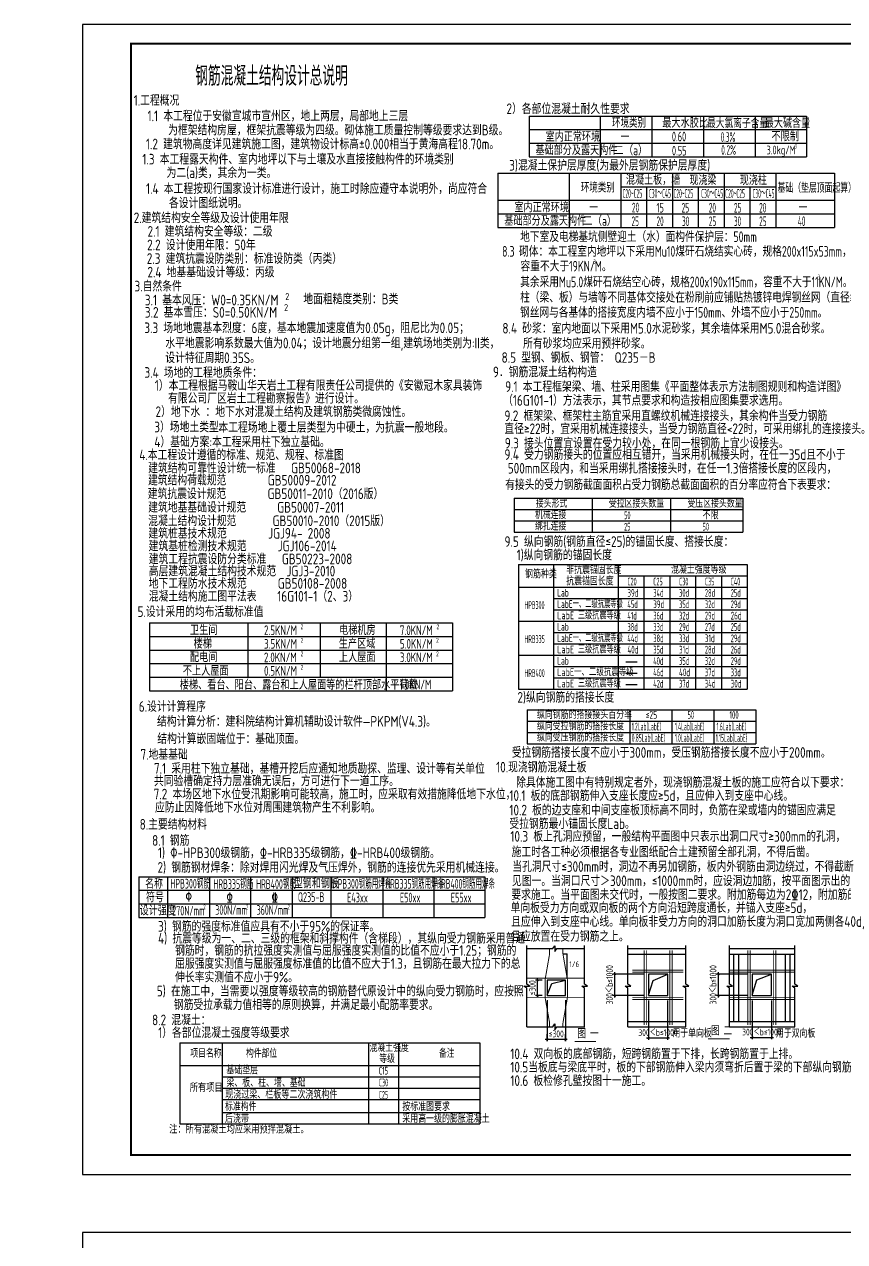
# Model space of a CAD drawing. Extents: x 8268344 to 8869063, y 669070 to 951310.
# Drawn here: x 8268344 to 8310701, y 888435 to 951310 of the extents above; entities that cross this region are included whole.
import ezdxf

# ---------------------------------------------------------------- set-up
doc = ezdxf.new("R2010")
doc.units = 0
doc.header["$LTSCALE"] = 1000
doc.linetypes.add('2', pattern=[18.5, 12, -3, 0.5, -3])
doc.layers.get('0').update_dxf_attribs({"linetype": 'CONTINUOUS'})
doc.layers.get('Defpoints').update_dxf_attribs({"linetype": 'CONTINUOUS'})
for name, color, linetype in [('AUDIT_I_080801173815-0', 253, 'CONTINUOUS'), ('DIM', 3, 'CONTINUOUS'), ('LT', 2, 'CONTINUOUS'), ('PUB_TITLE', 255, 'CONTINUOUS'), ('REIN', 1, 'CONTINUOUS'), ('TEXT', 7, 'CONTINUOUS'), ('檩条', 7, 'CONTINUOUS')]:
    doc.layers.add(name, color=color, linetype=linetype)
doc.styles.add('_HZTXT', font='tssdeng.shx', dxfattribs={"width": 0.7, "bigfont": 'HZTXT.shx'})
doc.styles.add('AUDIT_I_080801173815-1', font='txt', dxfattribs={"width": 0.7, "height": 10, "bigfont": 'sft:黑体'})
doc.styles.add('TSSD_Dimension', font='Tssdeng.shx', dxfattribs={"width": 0.7, "bigfont": 'tssdchn.shx'})
doc.styles.add('TSSD_REIN', font='Tssdeng.shx', dxfattribs={"width": 0.7, "bigfont": 'hztxt.shx'})
doc.dimstyles.new('TSSD_20_100', dxfattribs={"dimtxt": 350, "dimasz": 100, "dimexe": 100, "dimexo": 250, "dimgap": 100, "dimtad": 1, "dimdec": 0, "dimlfac": 0.2, "dimzin": 0, "dimdsep": 46, "dimtxsty": 'TSSD_Dimension', "dimblk": 'ARCHTICK', "dimblk1": 'ARCHTICK', "dimblk2": 'ARCHTICK', "dimcen": 0, "dimdle": 100, "dimclrt": 7, "dimadec": 0, "dimazin": 0, "dimtfac": 1, "dimtdec": 0, "dimtix": 1, "dimtmove": 2, "dimatfit": 3, "dimldrblk": 'ARCHTICK', "dimfxl": 0, "dimtolj": 1, "dimtzin": 0, "dimarcsym": 0})

# ---------------------------------------------------------------- blocks, each defined once
blk = doc.blocks.new('_ArchTick')
at = {"color": 0, "linetype": 'ByBlock', "const_width": 0.4}
blk.add_lwpolyline([(-0.5, -0.5), (0.5, 0.5)], dxfattribs=at)
blk = doc.blocks.new('*D779')
at = {"layer": 'Defpoints', "color": 0}
for p in [(8304182, 902258), (8305925, 902258), (8305925, 901147)]:
    blk.add_point(p, dxfattribs=at)
at = {"layer": 'DIM', "color": 0, "lineweight": -2}
for p, q in [((8305675, 902258), (8304082, 902258)), ((8304182, 901047), (8304182, 902358)), ((8305675, 901147), (8304082, 901147))]:
    blk.add_line(p, q, dxfattribs=at)
at = {"layer": 'DIM', "color": 0, "lineweight": -2, "xscale": 100, "yscale": 100, "zscale": 100}
for p, rotation in [((8304182, 902258), 90), ((8304182, 901147), 270)]:
    blk.add_blockref('_ArchTick', p, dxfattribs=dict(at, rotation=rotation))
at = {"layer": 'DIM', "color": 7, "insert": (8303907, 901703), "char_height": 350, "attachment_point": 5, "rotation": 90, "style": 'TSSD_Dimension'}
blk.add_mtext('\\A1;300＜b≤1000', dxfattribs=at)
blk = doc.blocks.new('*D780')
at = {"layer": 'Defpoints', "color": 0}
for p in [(8298839, 902258), (8300564, 902258), (8300564, 901147)]:
    blk.add_point(p, dxfattribs=at)
at = {"layer": 'DIM', "color": 0, "lineweight": -2}
for p, q in [((8300314, 902258), (8298739, 902258)), ((8298839, 901047), (8298839, 902358)), ((8300314, 901147), (8298739, 901147))]:
    blk.add_line(p, q, dxfattribs=at)
at = {"layer": 'DIM', "color": 0, "lineweight": -2, "xscale": 100, "yscale": 100, "zscale": 100}
for p, rotation in [((8298839, 902258), 90), ((8298839, 901147), 270)]:
    blk.add_blockref('_ArchTick', p, dxfattribs=dict(at, rotation=rotation))
at = {"layer": 'DIM', "color": 7, "insert": (8298564, 901703), "char_height": 350, "attachment_point": 5, "rotation": 90, "style": 'TSSD_Dimension'}
blk.add_mtext('\\A1;300＜b≤1000', dxfattribs=at)
blk = doc.blocks.new('*D781')
at = {"layer": 'Defpoints', "color": 0}
for p in [(8300564, 901147), (8301562, 901147), (8301562, 898958)]:
    blk.add_point(p, dxfattribs=at)
at = {"layer": 'DIM', "color": 0, "lineweight": -2}
for p, q in [((8300564, 900897), (8300564, 898858)), ((8301562, 900897), (8301562, 898858)), ((8300464, 898958), (8301662, 898958))]:
    blk.add_line(p, q, dxfattribs=at)
at = {"layer": 'DIM', "color": 0, "lineweight": -2, "xscale": 100, "yscale": 100, "zscale": 100, "rotation": 180}
blk.add_blockref('_ArchTick', (8300564, 898958), dxfattribs=at)
at = {"layer": 'DIM', "color": 0, "lineweight": -2, "xscale": 100, "yscale": 100, "zscale": 100}
blk.add_blockref('_ArchTick', (8301562, 898958), dxfattribs=at)
at = {"layer": 'DIM', "color": 7, "insert": (8301063, 899233), "char_height": 350, "attachment_point": 5, "style": 'TSSD_Dimension'}
blk.add_mtext('\\A1;300＜b≤1000', dxfattribs=at)
blk = doc.blocks.new('*D782')
at = {"layer": 'Defpoints', "color": 0}
for p in [(8305925, 901147), (8306923, 901147), (8306923, 898985)]:
    blk.add_point(p, dxfattribs=at)
at = {"layer": 'DIM', "color": 0, "lineweight": -2}
for p, q in [((8305925, 900897), (8305925, 898885)), ((8306923, 900897), (8306923, 898885)), ((8305825, 898985), (8307023, 898985))]:
    blk.add_line(p, q, dxfattribs=at)
at = {"layer": 'DIM', "color": 0, "lineweight": -2, "xscale": 100, "yscale": 100, "zscale": 100, "rotation": 180}
blk.add_blockref('_ArchTick', (8305925, 898985), dxfattribs=at)
at = {"layer": 'DIM', "color": 0, "lineweight": -2, "xscale": 100, "yscale": 100, "zscale": 100}
blk.add_blockref('_ArchTick', (8306923, 898985), dxfattribs=at)
at = {"layer": 'DIM', "color": 7, "insert": (8306424, 899260), "char_height": 350, "attachment_point": 5, "style": 'TSSD_Dimension'}
blk.add_mtext('\\A1;300＜b≤1000', dxfattribs=at)
blk = doc.blocks.new('*D783')
at = {"layer": 'Defpoints', "color": 0}
for p in [(8294845, 901947), (8295339, 901947), (8295339, 901147)]:
    blk.add_point(p, dxfattribs=at)
at = {"layer": 'DIM', "color": 0, "lineweight": -2}
for p, q in [((8295089, 901947), (8294745, 901947)), ((8294845, 901047), (8294845, 902047)), ((8295089, 901147), (8294745, 901147))]:
    blk.add_line(p, q, dxfattribs=at)
at = {"layer": 'DIM', "color": 0, "lineweight": -2, "xscale": 100, "yscale": 100, "zscale": 100}
for p, rotation in [((8294845, 901947), 90), ((8294845, 901147), 270)]:
    blk.add_blockref('_ArchTick', p, dxfattribs=dict(at, rotation=rotation))
at = {"layer": 'DIM', "color": 7, "insert": (8294570, 901547), "char_height": 350, "attachment_point": 5, "rotation": 90, "style": 'TSSD_Dimension'}
blk.add_mtext('\\A1;≤300', dxfattribs=at)
blk = doc.blocks.new('*D784')
at = {"layer": 'Defpoints', "color": 0}
for p in [(8295339, 901165), (8296281, 901165), (8296281, 898892)]:
    blk.add_point(p, dxfattribs=at)
at = {"layer": 'DIM', "color": 0, "lineweight": -2}
for p, q in [((8295339, 900915), (8295339, 898792)), ((8296281, 900915), (8296281, 898792)), ((8295239, 898892), (8296381, 898892))]:
    blk.add_line(p, q, dxfattribs=at)
at = {"layer": 'DIM', "color": 0, "lineweight": -2, "xscale": 100, "yscale": 100, "zscale": 100, "rotation": 180}
blk.add_blockref('_ArchTick', (8295339, 898892), dxfattribs=at)
at = {"layer": 'DIM', "color": 0, "lineweight": -2, "xscale": 100, "yscale": 100, "zscale": 100}
blk.add_blockref('_ArchTick', (8296281, 898892), dxfattribs=at)
at = {"layer": 'DIM', "color": 7, "insert": (8295810, 899167), "char_height": 350, "attachment_point": 5, "style": 'TSSD_Dimension'}
blk.add_mtext('\\A1;≤300', dxfattribs=at)

msp = doc.modelspace()

# ---------------------------------------------------------------- linework, layer by layer
for p, q in [((8299396.1, 918378.3), (8299980.1, 918378.3)), ((8299396.1, 917792.6), (8299980.1, 917792.6)), ((8299396.1, 917206.9), (8299980.1, 917206.9))]:
    msp.add_line(p, q)
at = {"const_width": 0.45}
msp.add_lwpolyline([(8268344, 891909.7), (8268344, 888909.7), (8271344, 888909.7), (8271344, 891909.7)], close=True, dxfattribs=at)
at = {"layer": 'AUDIT_I_080801173815-0'}
for p, q in [((8294406.7, 946570.3), (8294406.7, 944470.3)), ((8294406.7, 946570.3), (8308738, 946570.3)), ((8298076.7, 946570.3), (8298076.7, 944470.3)), ((8300746.7, 946570.3), (8300746.7, 944470.3)), ((8303416.7, 946570.3), (8303416.7, 944470.3)), ((8306088, 946570.3), (8306088, 944470.3)), ((8308738, 946570.3), (8308738, 944470.3)), ((8294406.7, 945870.3), (8308738, 945870.3)), ((8294406.7, 945170.3), (8308738, 945170.3)), ((8294406.7, 944470.3), (8308738, 944470.3)), ((8292797.4, 943622.4), (8292797.4, 940822.4)), ((8292797.4, 943622.4), (8310179.3, 943622.4)), ((8296467.3, 943622.4), (8296467.3, 940822.4)), ((8299137.3, 943622.4), (8299137.3, 940822.4)), ((8301807.3, 943622.4), (8301807.3, 940822.4)), ((8304477.3, 943622.4), (8304477.3, 940822.4)), ((8307147.3, 943622.4), (8307147.3, 940822.4)), ((8310179.3, 943622.4), (8310179.3, 940822.4)), ((8299137.3, 942922.4), (8307147.3, 942922.4)), ((8300472.3, 942922.4), (8300472.3, 940822.4)), ((8303142.3, 942922.4), (8303142.3, 940822.4)), ((8305812.3, 942922.4), (8305812.3, 940822.4)), ((8292797.4, 942222.4), (8310179.3, 942222.4)), ((8292797.4, 941522.4), (8310179.3, 941522.4)), ((8292797.4, 940822.4), (8310179.3, 940822.4)), ((8274248.9, 907283.6), (8274248.9, 905183.6)), ((8274248.9, 907283.6), (8292123.2, 907283.6)), ((8275741.1, 907283.6), (8275741.1, 905183.6)), ((8277911, 907283.6), (8277911, 905183.6)), ((8280021.2, 907283.6), (8280021.2, 905183.6)), ((8282165.4, 907283.6), (8282165.4, 905183.6)), ((8284175.1, 907283.6), (8284175.1, 905183.6)), ((8286855.3, 907283.6), (8286855.3, 905183.6)), ((8289483.8, 907283.6), (8289483.8, 905183.6)), ((8292123.2, 907283.6), (8292123.2, 905183.6)), ((8274248.9, 906583.6), (8292123.2, 906583.6)), ((8274248.9, 905883.6), (8292123.2, 905883.6)), ((8274248.9, 905183.6), (8292123.2, 905183.6))]:
    msp.add_line(p, q, dxfattribs=at)
at = {"layer": 'LT', "color": 7}
for p, q in [((8293635.6, 926829.2), (8293635.6, 925072.1)), ((8293635.6, 926829.2), (8305444.2, 926829.2)), ((8297657.8, 926829.2), (8297657.8, 925072.1)), ((8301709.2, 926829.2), (8301709.2, 925072.1)), ((8305444.2, 926829.2), (8305444.2, 925072.1)), ((8293635.6, 926243.5), (8305444.2, 926243.5)), ((8293635.6, 925657.8), (8305444.2, 925657.8)), ((8293635.6, 925657.8), (8305444.2, 925657.8)), ((8293635.6, 925072.1), (8305444.2, 925072.1)), ((8293861.7, 923406.9), (8293861.7, 916964.1)), ((8293861.7, 923406.9), (8305670.1, 923406.9)), ((8293861.7, 923406.9), (8305670.1, 923406.9)), ((8295675.4, 923406.9), (8295675.4, 916964.1)), ((8299003.5, 923406.9), (8299003.5, 916964.1)), ((8305670.1, 923406.9), (8305670.1, 916964.1)), ((8305670.1, 923406.9), (8305670.1, 916964.1)), ((8299003.5, 922821.2), (8305670.1, 922821.2)), ((8300336.8, 922821.2), (8300336.8, 916964.1)), ((8301670.1, 922821.2), (8301670.1, 916964.1)), ((8303003.5, 922821.2), (8303003.5, 916964.1)), ((8304336.8, 922821.2), (8304336.8, 916964.1)), ((8293861.7, 922235.5), (8305670.1, 922235.5)), ((8293861.7, 922235.5), (8305670.1, 922235.5)), ((8295675.4, 921649.8), (8305670.1, 921649.8)), ((8295675.4, 921064.1), (8305670.1, 921064.1)), ((8274799.7, 920390.6), (8274799.7, 916890.6)), ((8274799.7, 920390.6), (8290454.9, 920390.6)), ((8274799.7, 920390.6), (8290454.9, 920390.6)), ((8279889.9, 920390.6), (8279889.9, 917590.6)), ((8283621.4, 920390.6), (8283621.4, 917590.6)), ((8287034.8, 920390.6), (8287034.8, 916890.6)), ((8290454.9, 920390.6), (8290454.9, 916890.6)), ((8293861.7, 920478.4), (8305670.1, 920478.4)), ((8295675.4, 919892.7), (8305670.1, 919892.7)), ((8274799.7, 919690.6), (8290454.9, 919690.6)), ((8295675.4, 919306.9), (8305670.1, 919306.9)), ((8274799.7, 918990.6), (8290454.9, 918990.6)), ((8293861.7, 918721.2), (8305670.1, 918721.2)), ((8274799.7, 918290.6), (8290454.9, 918290.6)), ((8295675.4, 918135.5), (8305670.1, 918135.5)), ((8274799.7, 917590.6), (8290454.9, 917590.6)), ((8274799.7, 917590.6), (8290454.9, 917590.6)), ((8295675.4, 917549.8), (8305670.1, 917549.8)), ((8274799.7, 916890.6), (8290454.9, 916890.6)), ((8274799.7, 916890.6), (8290454.9, 916890.6)), ((8293861.7, 916964.1), (8305670.1, 916964.1)), ((8293861.7, 916964.1), (8305670.1, 916964.1)), ((8294302.4, 915899.3), (8306110.9, 915899.3)), ((8294302.4, 915899.3), (8306110.9, 915899.3)), ((8294302.4, 915899.3), (8294302.4, 914142.2)), ((8299610.9, 915899.3), (8299610.9, 914142.2)), ((8301777.6, 915899.3), (8301777.6, 914142.2)), ((8303944.3, 915899.3), (8303944.3, 914142.2)), ((8306110.9, 915899.3), (8306110.9, 914142.2)), ((8294302.4, 915313.6), (8306110.9, 915313.6)), ((8294302.4, 915313.6), (8306110.9, 915313.6)), ((8294302.4, 914727.9), (8306110.9, 914727.9)), ((8294302.4, 914142.2), (8306110.9, 914142.2)), ((8294284.8, 901732.9), (8294284.8, 903735.8)), ((8294284.8, 903570.4), (8295639.8, 903570.4)), ((8295639.8, 903570.4), (8295739.8, 903720.4)), ((8295739.8, 903720.4), (8295739.8, 903420.4)), ((8295739.8, 903420.4), (8295839.8, 903570.4)), ((8295839.8, 903570.4), (8297287.7, 903570.4)), ((8297275.8, 901732.9), (8297275.8, 903735.8)), ((8299510.1, 901732.9), (8299510.1, 903735.8)), ((8302501.1, 901732.9), (8302501.1, 903735.8)), ((8304762.1, 901732.9), (8304762.1, 903735.8)), ((8308133.1, 901732.9), (8308133.1, 903735.8)), ((8296155.8, 903303.5), (8296374.1, 903303.5)), ((8296374.1, 902038.1), (8296374.1, 903303.5)), ((8294284.8, 901532.9), (8294134.8, 901632.9)), ((8294134.8, 901632.9), (8294434.8, 901632.9)), ((8294434.8, 901632.9), (8294284.8, 901732.9)), ((8297125.8, 901632.9), (8297425.8, 901632.9)), ((8297275.8, 901532.9), (8297125.8, 901632.9)), ((8297425.8, 901632.9), (8297275.8, 901732.9)), ((8299510.1, 901532.9), (8299360.1, 901632.9)), ((8299360.1, 901632.9), (8299660.1, 901632.9)), ((8299660.1, 901632.9), (8299510.1, 901732.9)), ((8302501.1, 901532.9), (8302351.1, 901632.9)), ((8302351.1, 901632.9), (8302651.1, 901632.9)), ((8302651.1, 901632.9), (8302501.1, 901732.9)), ((8304612.1, 901632.9), (8304912.1, 901632.9)), ((8304762.1, 901532.9), (8304612.1, 901632.9)), ((8304912.1, 901632.9), (8304762.1, 901732.9)), ((8308133.1, 901532.9), (8307983.1, 901632.9)), ((8307983.1, 901632.9), (8308283.1, 901632.9)), ((8308283.1, 901632.9), (8308133.1, 901732.9)), ((8294284.8, 899530.1), (8294284.8, 901532.9)), ((8297275.8, 899530.1), (8297275.8, 901532.9)), ((8299510.1, 899530.1), (8299510.1, 901532.9)), ((8302501.1, 899530.1), (8302501.1, 901532.9)), ((8304762.1, 899530.1), (8304762.1, 901532.9)), ((8308133.1, 899530.1), (8308133.1, 901532.9)), ((8294284.8, 899530.1), (8295639.8, 899530.1)), ((8295639.8, 899530.1), (8295739.8, 899680.1)), ((8295739.8, 899680.1), (8295739.8, 899380.1)), ((8295739.8, 899380.1), (8295839.8, 899530.1)), ((8295839.8, 899530.1), (8297287.7, 899530.1)), ((8276374.5, 898711.8), (8291867.2, 898711.8)), ((8276374.5, 898711.8), (8276374.5, 894516.7)), ((8278558.2, 898711.8), (8278558.2, 894516.7)), ((8286115.3, 898711.8), (8286115.3, 894516.7)), ((8287667.7, 898711.8), (8287667.7, 894516.7)), ((8291867.2, 898711.8), (8291867.2, 894516.7)), ((8295439, 898892.2), (8296180.6, 898892.2)), ((8295439, 898892.2), (8296180.6, 898892.2)), ((8276374.5, 897540.4), (8291867.2, 897540.4)), ((8278558.2, 896954.7), (8291867.2, 896954.7)), ((8278558.2, 896954.7), (8291867.2, 896954.7)), ((8278558.2, 896954.7), (8291867.2, 896954.7)), ((8278558.2, 896369), (8291867.2, 896369)), ((8278558.2, 895783.2), (8291867.2, 895783.2)), ((8278558.2, 895102.4), (8291867.2, 895102.4)), ((8276374.5, 894516.7), (8291867.2, 894516.7))]:
    msp.add_line(p, q, dxfattribs=at)
at = {"layer": 'LT', "color": 4, "linetype": '2'}
for p, q in [((8299510.1, 903570.4), (8302513, 903570.4)), ((8304762.1, 903570.4), (8308133.1, 903570.4)), ((8299528.5, 903290.4), (8302501.1, 903290.4)), ((8304762.1, 903290.4), (8308133.1, 903290.4)), ((8304980.8, 899800.4), (8304980.8, 903290.4)), ((8305234.2, 899800.4), (8305234.2, 903290.4)), ((8307640.5, 899800.4), (8307640.5, 903290.4)), ((8307893.8, 899800.4), (8307893.8, 903290.4)), ((8299528.5, 899804.9), (8302501.1, 899804.9)), ((8304762.1, 899804.9), (8308133.1, 899804.9)), ((8299510.1, 899530.1), (8302501.1, 899530.1)), ((8304762.1, 899530.1), (8308133.1, 899530.1))]:
    msp.add_line(p, q, dxfattribs=at)
at = {"layer": 'LT', "color": 1}
for p, q in [((8300810.4, 901929.5), (8301562.4, 902258.1)), ((8306171, 901965.6), (8306923, 902258.1)), ((8295339, 901164.6), (8295585.1, 901766.7)), ((8295585.1, 901766.7), (8296280.6, 901947.5)), ((8300564.3, 901164.6), (8300810.4, 901929.5)), ((8305924.9, 901164.6), (8306171, 901965.6))]:
    msp.add_line(p, q, dxfattribs=at)
at = {"layer": 'PUB_TITLE'}
for points in [[(8271344, 891909.7), (8355444, 891909.7), (8355444, 951309.7), (8271344, 951309.7)], [(8271344, 829509.7), (8355444, 829509.7), (8355444, 888909.7), (8271344, 888909.7)]]:
    msp.add_lwpolyline(points, close=True, dxfattribs=at)
at = {"layer": 'PUB_TITLE', "const_width": 100}
msp.add_lwpolyline([(8273844, 892909.7), (8354444, 892909.7), (8354444, 950309.7), (8273844, 950309.7)], close=True, dxfattribs=at)
at = {"layer": 'REIN'}
for p, q in [((8300564.3, 902258.1), (8300564.3, 901147.5)), ((8301562.4, 902258.1), (8300564.3, 902258.1)), ((8301562.4, 901147.5), (8301562.4, 902258.1)), ((8305924.9, 902258.1), (8305924.9, 901147.5)), ((8306923, 902258.1), (8305924.9, 902258.1)), ((8306923, 901147.5), (8306923, 902258.1)), ((8295339, 901947.5), (8295339, 901147.5)), ((8296280.6, 901947.5), (8295339, 901947.5)), ((8296280.6, 901147.5), (8296280.6, 901947.5)), ((8295339, 901147.5), (8296280.6, 901147.5)), ((8300564.3, 901147.5), (8301562.4, 901147.5)), ((8305924.9, 901147.5), (8306923, 901147.5))]:
    msp.add_line(p, q, dxfattribs=at)
at = {"layer": 'REIN', "color": 1, "const_width": 50}
for points in [[(8295466.8, 903548.5), (8295466.8, 903372.6)], [(8296152.9, 903548.5), (8296152.9, 903372.6)], [(8295454.9, 903234.8), (8295246.3, 902042)], [(8296164.8, 903234.8), (8296373.4, 902042)], [(8300346.6, 903490), (8300346.6, 899628.4)], [(8300459.7, 903490), (8300459.7, 899628.4)], [(8301674.7, 903490), (8301674.7, 899628.4)], [(8301787.8, 903490), (8301787.8, 899628.4)], [(8305707.2, 903490), (8305707.2, 899628.4)], [(8305820.2, 903490), (8305820.2, 899628.4)], [(8307035.3, 903490), (8307035.3, 899628.4)], [(8307148.3, 903490), (8307148.3, 899628.4)], [(8299737.4, 902461.7), (8302365.7, 902461.7)], [(8299737.4, 902348.8), (8302365.7, 902348.8)], [(8304768.4, 902461.7), (8308095.4, 902461.7)], [(8304768.4, 902348.8), (8308095.4, 902348.8)], [(8294298.3, 902038.1), (8297287.3, 902038.1)], [(8295234.3, 901904.2), (8295234.3, 901102.1)], [(8296385.3, 901904.2), (8296385.3, 901102.1)], [(8294298.3, 901054.3), (8297287.3, 901054.3)], [(8299737.4, 901054.3), (8302365.7, 901054.3)], [(8304781.6, 901054.3), (8308108.6, 901054.3)], [(8295246.8, 900961.6), (8295454.4, 899797.2)], [(8296372.9, 900961.6), (8296165.3, 899797.2)], [(8299737.4, 900948.9), (8302365.7, 900948.9)], [(8304781.6, 900948.9), (8308108.6, 900948.9)], [(8295466.8, 899656.7), (8295466.8, 899521)], [(8296152.9, 899656.7), (8296152.9, 899521)]]:
    msp.add_lwpolyline(points, dxfattribs=at)
at = {"layer": 'REIN', "const_width": 50}
for points in [[(8295454.8, 903234.7, 0.0433164), (8295466.8, 903372.6, 0.0433164)], [(8296152.9, 903372.6, 0.0433085), (8296164.8, 903234.8, 0.0433085)], [(8295246.3, 902042, 0.0433071), (8295234.4, 901904.2, 0.0433071)], [(8296385.4, 901904.2, 0.0433106), (8296373.5, 902042, 0.0433106)], [(8295234.4, 901102.1, 0.0441576), (8295246.9, 900961.6, 0.0441576)], [(8296372.8, 900961.5, 0.0441584), (8296385.3, 901102, 0.0441584)], [(8295466.8, 899656.7, 0.0441586), (8295454.4, 899797.2, 0.0441586)], [(8296165.2, 899797.2, 0.0441568), (8296152.8, 899656.8, 0.0441568)]]:
    msp.add_lwpolyline(points, format="xyb", dxfattribs=at)
at = {"layer": 'REIN', "color": 7, "const_width": 50}
for points in [[(8296755.7, 898769.4), (8297860.4, 898769.4)], [(8303651.6, 898914), (8304756.4, 898914)]]:
    msp.add_lwpolyline(points, dxfattribs=at)
at = {"layer": '檩条', "color": 253}
for p, q in [((8295339, 898795.3), (8295339, 899156.7)), ((8296280.6, 898795.3), (8296280.6, 899156.7))]:
    msp.add_line(p, q, dxfattribs=at)
at = {"layer": '檩条', "color": 253, "const_width": 45}
for points in [[(8295289, 898845.3), (8295389, 898945.3)], [(8296230.6, 898845.3), (8296330.6, 898945.3)]]:
    msp.add_lwpolyline(points, dxfattribs=at)

# ---------------------------------------------------------------- texts
at = {"layer": 'LT'}
for s, height, style, width, p in [('钢筋混凝土结构设计总说明', 1000.008, 'AUDIT_I_080801173815-1', 0.691008, (8277169.3, 948141.6)), ('1.工程概况', 550, 'TSSD_REIN', 0.8, (8273990.4, 947109)), ('2.建筑结构安全等级及设计使用年限', 550, 'TSSD_REIN', 0.8, (8273990.7, 941041.4)), ('3.自然条件', 550, 'TSSD_REIN', 0.8, (8274030.8, 937511.8)), ('9．钢筋混凝土结构构造', 550, 'TSSD_REIN', 0.8, (8292539.9, 933079.9)), ('4.本工程设计遵循的标准、规范、规程、标准图 ', 550, 'TSSD_REIN', 0.8, (8274280.1, 928799.1)), ('5.设计采用的均布活载标准值', 550, 'TSSD_REIN', 0.8, (8274189.7, 920697.2)), ('6.设计计算程序 ', 550, 'TSSD_REIN', 0.8, (8274252.3, 915801.1)), ('7.地基基础', 550, 'TSSD_REIN', 0.8, (8274340.1, 913324)), ('10.现浇钢筋混凝土板', 550, 'TSSD_REIN', 0.8, (8292703.7, 912669.4)), ('8.主要结构材料', 550, 'TSSD_REIN', 0.8, (8274297.1, 909716)), ('1/6', 299.98, 'TSSD_REIN', 0.761763, (8296483.7, 902617.4)), ('图 一', 427.51, 'TSSD_REIN', 0.778783, (8296902.3, 898945.2)), ('图 二', 427.51, 'TSSD_REIN', 0.778696, (8303798.3, 899089.7))]:
    msp.add_text(s, height=height, dxfattribs=dict(at, style=style, width=width)).set_placement(p)
at = {"layer": 'LT', "color": 1, "style": 'TSSD_REIN', "width": 0.8}
for s, p in [('1.1 本工程位于安徽宣城市宣州区，地上两层，局部地上三层', (8274705.1, 946306.6)), ('1.2 建筑物高度详见建筑施工图，建筑物设计标高%%P0.000相当于黄海高程18.70m。', (8274620, 944854.3)), ('  2.3 建筑抗震设防类别：标准设防类（丙类）       ', (8274130.5, 938937.9)), ('  2.4 地基基础设计等级：丙级', (8274165.4, 938237.9)), ('1）本工程根据马鞍山华天岩土工程有限责任公司提供的《安徽冠木家具装饰', (8275079, 932383.5)), ('有限公司厂区岩土工程勘察报告》进行设计。', (8275761.7, 931722.4)), ('本工程场地上覆土层类型为中硬土，为抗震一般地段。', (8278363.7, 930219.5)), ('4）基础方案:本工程采用柱下独立基础。', (8275055.6, 929469.7)), (' 结构计算嵌固端位于：基础顶面。 ', (8274942.4, 914135.8)), ('7.1 采用柱下独立基础，基槽开挖后应通知地质勘探、监理、设计等有关单位', (8275035.1, 912602.7))]:
    msp.add_text(s, height=550, dxfattribs=at).set_placement(p)
at = {"layer": 'LT', "color": 7}
for s, height, style, width, p in [('2）各部位混凝土耐久性要求', 550, 'TSSD_REIN', 0.8, (8293238.6, 946674.3)), ('环境类别 ', 500, 'TSSD_REIN', 0.647316, (8298693.5, 945975.8)), ('最大水胶比', 500, 'TSSD_REIN', 0.700141, (8301284.7, 945973.7)), ('最大氯离子含量 ', 500, 'TSSD_REIN', 0.667786, (8303595.4, 945948.9)), ('最大碱含量', 500, 'TSSD_REIN', 0.69342, (8306578.5, 945960.6)), ('为框架结构房屋，框架抗震等级为四级。砌体施工质量控制等级要求达到B级。', 550, 'TSSD_REIN', 0.8, (8275769.3, 945572.7)), ('室内正常环境', 500, 'TSSD_REIN', 0.695456, (8295258.8, 945254.1)), ('0.60', 500, 'TSSD_REIN', 0.533203, (8301779.9, 945264.1)), ('0.3%', 500, 'TSSD_REIN', 0.468382, (8304300, 945238)), ('不限制', 500, 'TSSD_REIN', 0.706043, (8306919.4, 945270.8)), ('基础部分及露天构件', 500, 'TSSD_REIN', 0.695756, (8294737.1, 944560)), ('二（a）', 500, 'TSSD_REIN', 0.737541, (8298785.9, 944550.6)), ('一', 500, 'TSSD_REIN', 0.66485, (8299128.4, 945243.8)), ('0.55', 500, 'TSSD_REIN', 0.533203, (8301784.8, 944534.7)), ('0.2% ', 500, 'TSSD_REIN', 0.475, (8304327.5, 944570.2)), ('3.0kg/M', 450, 'TSSD_REIN', 0.642137, (8306668.6, 944594.5)), ('3', 250, 'TSSD_REIN', 0.523849, (8308122.9, 944888.8)), ('    1.3 本工程露天构件、室内地坪以下与土壤及水直接接触构件的环境类别', 550, 'TSSD_REIN', 0.8, (8273369.4, 944069.7)), ('为二(a)类，其余为一类。', 550, 'TSSD_REIN', 0.8, (8275688.3, 943369.5)), ('3)混凝土保护层厚度(为最外层钢筋保护层厚度)', 550, 'TSSD_REIN', 0.8, (8293378.5, 943754.1)), ('1.4 本工程按现行国家设计标准进行设计，施工时除应遵守本说明外，尚应符合', 550, 'TSSD_REIN', 0.8, (8274626.6, 942551.4)), ('环境类别 ', 500, 'TSSD_REIN', 0.647316, (8297084.1, 942628)), ('混凝土板，墙', 500, 'TSSD_REIN', 0.694531, (8299404.8, 943023.9)), ('现浇梁', 500, 'TSSD_REIN', 0.685221, (8302690.3, 943011.5)), ('现浇柱', 500, 'TSSD_REIN', 0.688915, (8305290.3, 943011.5)), ('基础（垫层顶面起算）', 500, 'TSSD_REIN', 0.6, (8307235.2, 942611.5)), ('C20~C25', 450, 'TSSD_REIN', 0.4, (8299230.2, 942350.2)), ('C30～C45', 450, 'TSSD_REIN', 0.4, (8300591.4, 942351.7)), ('C20~C25', 450, 'TSSD_REIN', 0.4, (8301860.8, 942351.7)), ('C30～C45', 450, 'TSSD_REIN', 0.4, (8303291.4, 942351.7)), ('C20~C25', 450, 'TSSD_REIN', 0.4, (8304533.7, 942351.7)), ('C30～C45', 450, 'TSSD_REIN', 0.4, (8305940.4, 942351.7)), ('各设计图纸说明。', 550, 'TSSD_REIN', 0.8, (8275812.1, 941812.8)), ('室内正常环境', 500, 'TSSD_REIN', 0.695456, (8293649.4, 941606.2)), ('一', 500, 'TSSD_REIN', 0.66485, (8297519, 941596)), ('20', 500, 'TSSD_REIN', 0.468382, (8299719, 941596)), ('15', 500, 'TSSD_REIN', 0.530833, (8300985.7, 941589.2)), ('25', 500, 'TSSD_REIN', 0.468382, (8302285.7, 941589.2)), ('20', 500, 'TSSD_REIN', 0.468382, (8303685.7, 941589.2)), ('25', 500, 'TSSD_REIN', 0.468382, (8304985.7, 941589.2)), ('20', 500, 'TSSD_REIN', 0.468382, (8306285.7, 941589.2)), ('一', 500, 'TSSD_REIN', 0.66485, (8308319, 941596)), ('基础部分及露天构件', 500, 'TSSD_REIN', 0.695756, (8293127.7, 940912.1)), ('二（a）', 500, 'TSSD_REIN', 0.737541, (8297176.5, 940902.7)), ('25', 500, 'TSSD_REIN', 0.468382, (8299696.5, 940889.2)), ('20', 500, 'TSSD_REIN', 0.468382, (8300985.7, 940889.2)), ('30', 500, 'TSSD_REIN', 0.468382, (8302302.4, 940889.2)), ('25', 500, 'TSSD_REIN', 0.468382, (8303685.7, 940889.2)), ('30', 500, 'TSSD_REIN', 0.468382, (8304981.5, 940889.2)), ('25', 500, 'TSSD_REIN', 0.468382, (8306285.7, 940889.2)), ('40', 500, 'TSSD_REIN', 0.468382, (8308285.7, 940889.2)), ('  2.1 建筑结构安全等级：二级 ', 550, 'TSSD_REIN', 0.8, (8274170.7, 940341.4)), ('  2.2 设计使用年限：50年 ', 550, 'TSSD_REIN', 0.8, (8274150.8, 939641.4)), ('3', 250, 'TSSD_REIN', 0.523849, (8297732.9, 938938)), ('3', 250, 'TSSD_REIN', 0.523849, (8309320.9, 938135.1)), ('3.1 基本风压：W0=0.35KN/M', 550, 'TSSD_REIN', 0.8, (8274567, 936793.6)), ('2', 350, 'TSSD_REIN', 0.920846, (8281753.5, 936508.8)), ('2', 350, 'TSSD_REIN', 0.920846, (8281817.5, 937080)), ('  地面粗糙度类别：B类 ', 550, 'TSSD_REIN', 0.8, (8282211.1, 936849.5)), ('3.2 基本雪压：S0=0.50KN/M', 550, 'TSSD_REIN', 0.8, (8274567, 936161)), ('3.3 场地地震基本烈度：6度，基本地震加速度值为0.05g，阻尼比为0.05；', 550, 'TSSD_REIN', 0.8, (8274538.2, 935358.9)), ('8.4 砂浆：室内地面以下采用M5.0水泥砂浆，其余墙体采用M5.0混合砂浆。', 550, 'TSSD_REIN', 0.8, (8293027.9, 935337.6)), ('所有砂浆均应采用预拌砂浆。', 550, 'TSSD_REIN', 0.8, (8294096.3, 934554.6)), ('8.5 型钢、钢板、钢管： Q235－B ', 550, 'TSSD_REIN', 0.8, (8292986.2, 933826.6)), ('3.4 场地的工程地质条件：', 550, 'TSSD_REIN', 0.8, (8274546.9, 933051.9)), ('9.1 本工程框架梁、墙、柱采用图集《平面整体表示方法制图规则和构造详图》', 550, 'TSSD_REIN', 0.8, (8293169.4, 932323)), ('（16G101-1）方法表示，其节点要求和构造按相应图集要求选用。', 550, 'TSSD_REIN', 0.8, (8293063.6, 931614.2)), ('2）地下水 ：地下水对混凝土结构及建筑钢筋类微腐蚀性。', 550, 'TSSD_REIN', 0.8, (8275116.5, 931027.7)), ('9.2 框架梁、框架柱主筋宜采用直螺纹机械连接接头，其余构件当受力钢筋', 550, 'TSSD_REIN', 0.8, (8293132.4, 930817.3)), ('3）场地土类型:', 550, 'TSSD_REIN', 0.8, (8275052.9, 930238.9)), ('直径≥22时，宜采用机械连接接头，当受力钢筋直径<22时，可采用绑扎的连接接头。', 550, 'TSSD_REIN', 0.8, (8293132.4, 930146.3)), ('9.3 接头位置宜设置在受力较小处，在同一根钢筋上宜少设接头。', 550, 'TSSD_REIN', 0.8, (8293151.7, 929404.4)), ('9.4 受力钢筋接头的位置应相互错开，当采用机械接头时，在任一35d且不小于', 550, 'TSSD_REIN', 0.8, (8293133.4, 928814.8)), ('建筑结构可靠性设计统一标准   GB50068-2018', 550, 'TSSD_REIN', 0.8, (8274738.1, 928122.2)), ('500mm区段内，和当采用绑扎搭接接头时，在任一1.3倍搭接长度的区段内，', 550, 'TSSD_REIN', 0.8, (8293305.1, 928108.3)), ('建筑结构荷载规范        GB50009-2012', 550, 'TSSD_REIN', 0.8, (8274727.7, 927490.6)), ('建筑抗震设计规范        GB50011-2010（2016版）', 550, 'TSSD_REIN', 0.8, (8274716.9, 926790.6)), ('有接头的受力钢筋截面面积占受力钢筋总截面面积的百分率应符合下表要求：', 550, 'TSSD_REIN', 0.869927, (8293173.3, 927261.9)), ('接头形式', 400, 'TSSD_REIN', 0.750385, (8294756.1, 926348.9)), ('受拉区接头数量', 400, 'TSSD_REIN', 0.755834, (8298524.6, 926348.9)), ('受压区接头数量', 400, 'TSSD_REIN', 0.755852, (8302576, 926348.9)), ('建筑地基基础设计规范      GB50007-2011', 550, 'TSSD_REIN', 0.8, (8274738.1, 926090.6)), ('机械连接', 400, 'TSSD_REIN', 0.745901, (8294716.1, 925763.2)), ('不限', 400, 'TSSD_REIN', 0.764484, (8303363.9, 925749.8)), ('混凝土结构设计规范       GB50010-2010（2015版）', 550, 'TSSD_REIN', 0.8, (8274738.1, 925390.6)), ('绑扎连接', 400, 'TSSD_REIN', 0.745901, (8294716.1, 925177.4)), ('25', 400, 'TSSD_REIN', 0.509026, (8299312.4, 925164.1)), ('50', 400, 'TSSD_REIN', 0.509026, (8299312.4, 925749.8)), ('50', 400, 'TSSD_REIN', 0.509119, (8303363.9, 925164.1)), ('建筑桩基技术规范        JGJ94- 2008 ', 550, 'TSSD_REIN', 0.8, (8274747.9, 924747.3)), ('9.5 纵向钢筋(钢筋直径≤25)的锚固长度、搭接长度：', 550, 'TSSD_REIN', 0.8, (8293138.9, 924321.2)), ('建筑基桩检测技术规范      JGJ106-2014', 550, 'TSSD_REIN', 0.8, (8274760.4, 924092.9)), ('1)纵向钢筋的锚固长度', 550, 'TSSD_REIN', 0.8, (8293764.9, 923630.2)), ('钢筋种类', 400, 'TSSD_REIN', 0.759518, (8294199.1, 922705)), ('非抗震锚固长度', 400, 'TSSD_REIN', 0.755781, (8296323.7, 922925)), ('混凝土强度等级', 400, 'TSSD_REIN', 0.757558, (8301735.6, 922938)), ('抗震锚固长度', 400, 'TSSD_REIN', 0.754923, (8296323.7, 922339.3)), ('C20', 400, 'TSSD_REIN', 0.49454, (8299483.5, 922326.4)), ('C25', 400, 'TSSD_REIN', 0.49454, (8300816.9, 922326.4)), ('C30', 400, 'TSSD_REIN', 0.494656, (8302150.1, 922326.4)), ('C35', 400, 'TSSD_REIN', 0.49454, (8303483.5, 922326.4)), ('C40', 400, 'TSSD_REIN', 0.49454, (8304816.9, 922326.4)), ('Lab', 400, 'TSSD_REIN', 0.596899, (8295857.4, 921753.6)), ('39d', 400, 'TSSD_REIN', 0.566661, (8299483.5, 921740.6)), ('34d', 400, 'TSSD_REIN', 0.523071, (8300816.9, 921740.6)), ('30d', 400, 'TSSD_REIN', 0.523193, (8302150.1, 921740.6)), ('28d', 400, 'TSSD_REIN', 0.523071, (8303483.5, 921740.6)), ('25d', 400, 'TSSD_REIN', 0.523071, (8304816.9, 921740.6)), ('HPB300', 400, 'TSSD_REIN', 0.482018, (8294173.2, 921116.1)), ('LabE一、二级抗震等级', 400, 'TSSD_REIN', 0.6, (8295857.4, 921167.9)), ('45d', 400, 'TSSD_REIN', 0.523071, (8299483.5, 921154.9)), ('39d', 400, 'TSSD_REIN', 0.566661, (8300816.9, 921154.9)), ('35d', 400, 'TSSD_REIN', 0.523193, (8302150.1, 921154.9)), ('32d', 400, 'TSSD_REIN', 0.523071, (8303483.5, 921154.9)), ('29d', 400, 'TSSD_REIN', 0.523071, (8304816.9, 921154.9)), ('LabE 三级抗震等级', 400, 'TSSD_REIN', 0.684719, (8295857.4, 920582.2)), ('41d', 400, 'TSSD_REIN', 0.523071, (8299483.5, 920569.2)), ('36d', 400, 'TSSD_REIN', 0.523071, (8300816.9, 920569.2)), ('32d', 400, 'TSSD_REIN', 0.523193, (8302150.1, 920569.2)), ('29d', 400, 'TSSD_REIN', 0.523071, (8303483.5, 920569.2)), ('26d', 400, 'TSSD_REIN', 0.566661, (8304816.9, 920569.2)), ('卫生间', 500, 'TSSD_REIN', 0.7, (8276897.7, 919769.8)), ('2.5KN/M ', 500, 'TSSD_REIN', 0.7, (8280720.1, 919764.4)), ('2', 250, '_HZTXT', 0.7, (8282608.2, 920070)), ('电梯机房', 500, 'TSSD_REIN', 0.7, (8284597.9, 919769.8)), ('7.0KN/M ', 500, 'TSSD_REIN', 0.7, (8287735.3, 919764.4)), ('2', 250, '_HZTXT', 0.7, (8289626.4, 920070)), ('Lab', 400, 'TSSD_REIN', 0.596899, (8295857.4, 919996.4)), ('38d', 400, 'TSSD_REIN', 0.523071, (8299483.5, 919983.5)), ('33d', 400, 'TSSD_REIN', 0.523071, (8300816.9, 919983.5)), ('29d', 400, 'TSSD_REIN', 0.523193, (8302150.1, 919983.5)), ('27d', 400, 'TSSD_REIN', 0.523071, (8303483.5, 919983.5)), ('25d', 400, 'TSSD_REIN', 0.523071, (8304816.9, 919983.5)), ('楼梯', 500, 'TSSD_REIN', 0.7, (8277085.1, 919069.8)), ('3.5KN/M ', 500, 'TSSD_REIN', 0.7, (8280719.3, 919064.4)), ('2', 250, '_HZTXT', 0.7, (8282606.5, 919370)), ('生产区域', 500, 'TSSD_REIN', 0.7, (8284577.2, 919069.8)), ('5.0KN/M ', 500, 'TSSD_REIN', 0.7, (8287735.3, 919064.4)), ('2', 250, '_HZTXT', 0.7, (8289605.8, 919370)), ('HRB335', 400, 'TSSD_REIN', 0.482018, (8294173.2, 919358.9)), ('LabE一、二级抗震等级', 400, 'TSSD_REIN', 0.6, (8295857.4, 919410.7)), ('LabE 三级抗震等级', 400, 'TSSD_REIN', 0.684719, (8295857.4, 918825)), ('44d', 400, 'TSSD_REIN', 0.523071, (8299483.5, 919397.8)), ('38d', 400, 'TSSD_REIN', 0.523071, (8300816.9, 919397.8)), ('33d', 400, 'TSSD_REIN', 0.523193, (8302150.1, 919397.8)), ('31d', 400, 'TSSD_REIN', 0.566661, (8303483.5, 919397.8)), ('29d', 400, 'TSSD_REIN', 0.523071, (8304816.9, 919397.8)), ('配电间', 500, 'TSSD_REIN', 0.7, (8276894.9, 918369.8)), ('2.0KN/M ', 500, 'TSSD_REIN', 0.7, (8280719.3, 918364.4)), ('2', 250, '_HZTXT', 0.7, (8282606.5, 918670)), ('上人屋面', 500, 'TSSD_REIN', 0.7, (8284586, 918369.8)), ('3.0KN/M ', 500, 'TSSD_REIN', 0.7, (8287735.3, 918364.5)), ('2', 250, '_HZTXT', 0.7, (8289605.8, 918670)), ('Lab', 400, 'TSSD_REIN', 0.596899, (8295857.4, 918239.3)), ('40d', 400, 'TSSD_REIN', 0.566661, (8299483.5, 918812.1)), ('35d', 400, 'TSSD_REIN', 0.523071, (8300816.9, 918812.1)), ('40d', 400, 'TSSD_REIN', 0.523071, (8300816.9, 918226.4)), ('35d', 400, 'TSSD_REIN', 0.523193, (8302150.1, 918226.4)), ('31d', 400, 'TSSD_REIN', 0.566793, (8302150.1, 918812.1)), ('28d', 400, 'TSSD_REIN', 0.523071, (8303483.5, 918812.1)), ('32d', 400, 'TSSD_REIN', 0.523071, (8303483.5, 918226.4)), ('26d', 400, 'TSSD_REIN', 0.523071, (8304816.9, 918812.1)), ('29d', 400, 'TSSD_REIN', 0.523071, (8304816.9, 918226.4)), ('不上人屋面 ', 500, 'TSSD_REIN', 0.7, (8276527.1, 917669.8)), ('0.5KN/M ', 500, 'TSSD_REIN', 0.7, (8280719.3, 917664.5)), ('2', 250, '_HZTXT', 0.7, (8282606.5, 917970)), ('HRB400', 400, 'TSSD_REIN', 0.482018, (8294173.2, 917601.8)), ('LabE一、二级抗震等级', 400, 'TSSD_REIN', 0.711891, (8295857.4, 917653.6)), ('46d', 400, 'TSSD_REIN', 0.523071, (8300816.9, 917640.6)), ('40d', 400, 'TSSD_REIN', 0.566793, (8302150.1, 917640.6)), ('37d', 400, 'TSSD_REIN', 0.523071, (8303483.5, 917640.6)), ('33d', 400, 'TSSD_REIN', 0.523071, (8304816.9, 917640.6)), ('楼梯、看台、阳台、露台和上人屋面等的栏杆顶部水平荷载', 500, 'TSSD_REIN', 0.7, (8276370.2, 916948.8)), ('1.0KN/M ', 500, 'TSSD_REIN', 0.7, (8287735.3, 916964.5)), ('LabE 三级抗震等级', 400, 'TSSD_REIN', 0.684719, (8295857.4, 917067.9)), ('42d', 400, 'TSSD_REIN', 0.523071, (8300816.9, 917054.9)), ('37d', 400, 'TSSD_REIN', 0.523193, (8302150.1, 917054.9)), ('34d', 400, 'TSSD_REIN', 0.523071, (8303483.5, 917054.9)), ('30d', 400, 'TSSD_REIN', 0.566661, (8304816.9, 917054.9)), ('2)纵向钢筋的搭接长度', 550, 'TSSD_REIN', 0.8, (8293805.6, 916275)), ('结构计算分析：建科院结构计算机辅助设计软件—PKPM(V4.3)。', 550, 'TSSD_REIN', 0.8, (8275193, 915031.8)), ('纵向钢筋的搭接接头百分率', 400, 'TSSD_REIN', 0.758404, (8294811.1, 915442)), ('≤25', 400, 'TSSD_REIN', 0.618209, (8300425.1, 915442)), ('50', 400, 'TSSD_REIN', 0.509119, (8302591.8, 915442)), ('100', 400, 'TSSD_REIN', 0.544058, (8304758.5, 915442)), ('纵向受拉钢筋的搭接长度', 400, 'TSSD_REIN', 0.757632, (8294811.1, 914856.2)), ('1.2Lab(LabE)', 400, 'TSSD_REIN', 0.45, (8299708.7, 914841)), ('1.4Lab(LabE)', 400, 'TSSD_REIN', 0.45, (8301932.7, 914841)), ('1.6Lab(LabE)', 400, 'TSSD_REIN', 0.45, (8304089.4, 914841)), ('纵向受压钢筋的搭接长度', 400, 'TSSD_REIN', 0.757632, (8294811.1, 914270.5)), ('0.85Lab(LabE)', 400, 'TSSD_REIN', 0.45, (8299708.7, 914255.2)), ('1.0Lab(LabE)', 400, 'TSSD_REIN', 0.45, (8301932.7, 914255.2)), ('1.15Lab(LabE)', 400, 'TSSD_REIN', 0.45, (8304045.3, 914255.2)), ('受拉钢筋搭接长度不应小于300mm，受压钢筋搭接长度不应小于200mm。', 550, 'TSSD_REIN', 0.8, (8293514.1, 913426.8)), ('共同验槽确定持力层准确无误后，方可进行下一道工序。', 550, 'TSSD_REIN', 0.8, (8275035.1, 911959.3)), ('除具体施工图中有特别规定者外，现浇钢筋混凝土板的施工应符合以下要求：', 550, 'TSSD_REIN', 0.8, (8293738.2, 911883.7)), ('7.2 本场区地下水位受汛期影响可能较高，施工时，应采取有效措施降低地下水位，', 550, 'TSSD_REIN', 0.8, (8275019.8, 911277)), ('10.1 板的底部钢筋伸入支座长度应≥5d，且应伸入到支座中心线。', 550, 'TSSD_REIN', 0.8, (8293389.4, 911198)), ('应防止因降低地下水位对周围建筑物产生不利影响。', 550, 'TSSD_REIN', 0.8, (8275089.9, 910593.6)), ('10.2 板的边支座和中间支座板顶标高不同时，负筋在梁或墙内的锚固应满足', 550, 'TSSD_REIN', 0.8, (8293389.4, 910450.3)), ('受拉钢筋最小锚固长度Lab。', 550, 'TSSD_REIN', 0.8, (8293389.4, 909750.3)), ('8.1 钢筋', 550, 'TSSD_REIN', 0.8, (8274939.5, 908881.8)), ('10.3 板上孔洞应预留，一般结构平面图中只表示出洞口尺寸≥300mm的孔洞，', 550, 'TSSD_REIN', 0.8, (8293439.9, 909092.8)), ('1) \x82-HPB300级钢筋，\x83-HRB335级钢筋，\x84-HRB400级钢筋。', 550, 'TSSD_REIN', 0.8, (8275241.3, 908246.2)), ('施工时各工种必须根据各专业图纸配合土建预留全部孔洞，不得后凿。', 550, 'TSSD_REIN', 0.8, (8293500.8, 908292.8)), ('2) 钢筋钢材焊条：除对焊用闪光焊及气压焊外，钢筋的连接优先采用机械连接。', 550, 'TSSD_REIN', 0.8, (8275219.7, 907492)), ('当孔洞尺寸≤300mm时，洞边不再另加钢筋，板内外钢筋由洞边绕过，不得截断', 550, 'TSSD_REIN', 0.8, (8293539.9, 907533.9)), ('见图一。当洞口尺寸＞300mm，≤1000mm时，应设洞边加筋，按平面图示出的', 550, 'TSSD_REIN', 0.8, (8293521.1, 906796.8)), ('名称', 500, 'TSSD_REIN', 0.680357, (8274581.9, 906668)), ('HPB300钢筋', 500, 'TSSD_REIN', 0.510653, (8275884.3, 906673.6)), ('HRB335钢筋', 500, 'TSSD_REIN', 0.510653, (8278103.7, 906656)), ('HRB400钢筋', 500, 'TSSD_REIN', 0.510653, (8280313.8, 906656)), ('型钢和钢板', 500, 'TSSD_REIN', 0.690107, (8282254, 906685)), ('HPB300钢筋用焊条', 500, 'TSSD_REIN', 0.5, (8284273.8, 906667.4)), ('HRB335钢筋用焊条', 500, 'TSSD_REIN', 0.5, (8286983.5, 906667.4)), ('HRB400钢筋用焊条', 500, 'TSSD_REIN', 0.5, (8289612, 906667.4)), ('要求施工。当平面图未交代时，一般按图二要求。附加筋每边为2\x8412，附加筋的长度为', 550, 'TSSD_REIN', 0.8, (8293491.2, 906086.1)), ('符号', 500, 'TSSD_REIN', 0.688791, (8274620.7, 905967.4)), ('\x82', 500, '_HZTXT', 0.8, (8276661.2, 906009.2)), ('\x83', 500, '_HZTXT', 0.8, (8278774.4, 905971)), ('\x84', 500, '_HZTXT', 0.8, (8281105.1, 905971)), ('Q235-B', 500, 'TSSD_REIN', 0.523849, (8282467.8, 905984.4)), ('E43xx', 500, 'TSSD_REIN', 0.523849, (8285010.4, 905956.4)), ('E50xx', 500, 'TSSD_REIN', 0.523849, (8287736.9, 905956.4)), ('E55xx', 500, 'TSSD_REIN', 0.523849, (8290365.4, 905956.4)), ('设计强度', 500, 'TSSD_REIN', 0.691742, (8274301.7, 905290)), ('270N/mm', 500, 'TSSD_REIN', 0.523849, (8275975.7, 905279.3)), ('2', 250, 'TSSD_REIN', 0.523849, (8277597.1, 905602.9)), ('300N/mm', 500, 'TSSD_REIN', 0.510417, (8278206.1, 905315.1)), ('2', 250, 'TSSD_REIN', 0.523849, (8279796.6, 905591.4)), ('360N/mm', 500, 'TSSD_REIN', 0.510417, (8280341.4, 905315.1)), ('2', 250, 'TSSD_REIN', 0.523849, (8281946.3, 905597.7)), ('单向板受力方向或双向板的两个方向沿短跨度通长，并锚入支座≥5d，', 550, 'TSSD_REIN', 0.8, (8293450.6, 905408.1)), ('3) 钢筋的强度标准值应具有不小于95%的保证率。', 550, 'TSSD_REIN', 0.8, (8275248.1, 904445.3)), ('且应伸入到支座中心线。单向板非受力方向的洞口加筋长度为洞口宽加两侧各40d,', 550, 'TSSD_REIN', 0.8, (8293480.2, 904693.8)), ('4) 抗震等级为一、二、三级的框架和斜撑构件（含梯段），其纵向受力钢筋采用普通', 550, 'TSSD_REIN', 0.8, (8275248.1, 903830.8)), ('且应放置在受力钢筋之上。', 550, 'TSSD_REIN', 0.8, (8293480.2, 903930.1)), ('钢筋时，钢筋的抗拉强度实测值与屈服强度实测值的比值不应小于1.25；钢筋的', 550, 'TSSD_REIN', 0.8, (8276126.8, 903200.5)), ('屈服强度实测值与屈服强度标准值的比值不应大于1.3，且钢筋在最大拉力下的总', 550, 'TSSD_REIN', 0.8, (8276126.8, 902525.7)), ('伸长率实测值不应小于9%%%。', 550, 'TSSD_REIN', 0.8, (8276126.8, 901821.4)), ('5) 在施工中，当需要以强度等级较高的钢筋替代原设计中的纵向受力钢筋时，应按照', 550, 'TSSD_REIN', 0.8, (8275183.2, 901101.2)), ('钢筋受拉承载力值相等的原则换算，并满足最小配筋率要求。', 550, 'TSSD_REIN', 0.8, (8276061.9, 900397.7)), ('8.2 混凝土：', 550, 'TSSD_REIN', 0.8, (8274936.8, 899611.4)), ('1）各部位混凝土强度等级要求', 550, 'TSSD_REIN', 0.8, (8275252.4, 898955.7)), ('用于单向板', 400, 'TSSD_REIN', 0.750189, (8301812.4, 898987.7)), ('用于双向板', 400, 'TSSD_REIN', 0.750115, (8307159.1, 898978)), ('混凝土强度', 400, 'TSSD_REIN', 0.753641, (8286161, 898245.1)), ('项目名称', 400, 'TSSD_REIN', 0.750455, (8276909, 897945.1)), ('构件部位', 400, 'TSSD_REIN', 0.742856, (8279790.7, 897945.1)), ('等级', 399.99, 'TSSD_REIN', 0.748839, (8286669.5, 897672.4)), ('备注', 400, 'TSSD_REIN', 0.733541, (8289760.4, 897945.1)), ('10.4 双向板的底部钢筋，短跨钢筋置于下排，长跨钢筋置于上排。', 550, 'TSSD_REIN', 0.8, (8293436.1, 897859.6)), ('基础垫层', 400, 'TSSD_REIN', 0.754924, (8278777.9, 897080.7)), ('C15', 400, 'TSSD_REIN', 0.533265, (8286647.4, 897065.7)), ('10.5当板底与梁底平时，板的下部钢筋伸入梁内须弯折后置于梁的下部纵向钢筋之上。', 550, 'TSSD_REIN', 0.8, (8293436.1, 897173.9)), ('所有项目', 400, 'TSSD_REIN', 0.784994, (8276884.3, 896171.3)), ('梁、板、柱、墙、基础', 400, 'TSSD_REIN', 0.758087, (8278777.9, 896435.9)), ('C30', 400, 'TSSD_REIN', 0.494482, (8286647.4, 896451.9)), ('10.6 板检修孔壁按图十一施工。', 550, 'TSSD_REIN', 0.8, (8293439.3, 896475.5)), ('现浇过梁、栏板等二次浇筑构件', 400, 'TSSD_REIN', 0.766327, (8278718.8, 895821.9)), ('C25', 400, 'TSSD_REIN', 0.494482, (8286642.3, 895817.8)), ('标准构件', 400, 'TSSD_REIN', 0.750385, (8278708.7, 895197.1)), ('按标准图要求', 400, 'TSSD_REIN', 0.758877, (8287861.4, 895190.9)), ('后浇带', 400, 'TSSD_REIN', 0.759051, (8278708.7, 894572.8)), ('采用高一级的膨胀混凝土', 400, 'TSSD_REIN', 0.758659, (8287861.4, 894575.3))]:
    msp.add_text(s, height=height, dxfattribs=dict(at, style=style, width=width)).set_placement(p)
at = {"layer": 'TEXT', "color": 7, "ltscale": 99, "style": 'TSSD_REIN'}
for s, width, p in [('地下室及电梯基坑侧壁迎土（水）面构件保护层：50mm', 0.7, (8293947.6, 940065.7)), ('8.3 砌体：本工程室内地坪以下采用Mu10煤矸石烧结实心砖，规格200x115x53mm，', 0.7, (8293012.1, 939308.4)), ('容重不大于19KN/M。', 0.7, (8293967.7, 938544.3)), ('其余采用Mu5.0煤矸石烧结空心砖，规格200x190x115mm，容重不大于11KN/M。', 0.7, (8293947.6, 937729.6)), ('柱（梁、板）与墙等不同基体交接处在粉刷前应铺贴热镀锌电焊钢丝网（直径≥0.9mm），', 0.7, (8293946.2, 936937.5)), ('水平地震影响系数最大值为0.04；设计地震分组第一组,建筑场地类别为:II类，', 0.8, (8275624.4, 934572.6)), ('设计特征周期0.35S。', 0.8, (8275624.4, 933812.9))]:
    msp.add_text(s, height=550, dxfattribs=dict(at, width=width)).set_placement(p)
at = {"layer": 'TEXT', "ltscale": 99, "style": 'TSSD_REIN', "width": 0.7}
msp.add_text('钢丝网与各基体的搭接宽度内墙不应小于150mm、外墙不应小于250mm。', height=550, dxfattribs=at).set_placement((8293938.7, 936158.5))
at = {"layer": 'TEXT', "style": 'TSSD_REIN'}
for s, height, width, p in [('建筑工程抗震设防分类标准   GB50223-2008', 550, 0.8, (8274766.9, 923422.7)), ('高层建筑混凝土结构技术规范  JGJ3-2010', 550, 0.8, (8274766.9, 922794.8)), ('地下工程防水技术规范      GB50108-2008', 550, 0.8, (8274766.9, 922158.4)), ('混凝土结构施工图平法表    16G101-1（2、3）', 550, 0.8, (8274766.9, 921495.4)), ('注：所有混凝土均应采用预拌混凝土。', 400, 0.784994, (8275821.6, 894024.5))]:
    msp.add_text(s, height=height, dxfattribs=dict(at, width=width)).set_placement(p)

# ---------------------------------------------------------------- dimensions: what is measured, and where the dimension line sits
at = {"layer": 'DIM'}
for base, p1, p2, text, picture, middle in [((8298839, 902258.1), (8300564.3, 901147.5), (8300564.3, 902258.1), '300＜b≤1000', '*D780', (8298564, 901702.8)), ((8304182.2, 902258.1), (8305924.9, 901147.5), (8305924.9, 902258.1), '300＜b≤1000', '*D779', (8303907.2, 901702.8)), ((8294845.1, 901947.5), (8295339, 901147.5), (8295339, 901947.5), '≤300', '*D783', (8294570.1, 901547.5))]:
    dim = msp.add_linear_dim(base=base, p1=p1, p2=p2, angle=90, text=text, dimstyle='TSSD_20_100', dxfattribs=at)
    dim.commit()
    dim.dimension.update_dxf_attribs({"geometry": picture, "text_midpoint": middle, "dimtype": 160})
for base, p1, p2, text, picture, middle in [((8296280.6, 898892.2), (8295339, 901164.6), (8296280.6, 901164.6), '≤300', '*D784', (8295809.8, 899167.2)), ((8301562.4, 898958.5), (8300564.3, 901147.5), (8301562.4, 901147.5), '300＜b≤1000', '*D781', (8301063.4, 899233.5)), ((8306923, 898984.9), (8305924.9, 901147.5), (8306923, 901147.5), '300＜b≤1000', '*D782', (8306424, 899259.9))]:
    dim = msp.add_linear_dim(base=base, p1=p1, p2=p2, text=text, dimstyle='TSSD_20_100', dxfattribs=at)
    dim.commit()
    dim.dimension.update_dxf_attribs({"geometry": picture, "text_midpoint": middle, "dimtype": 160})

doc.saveas('drawing.dxf')
